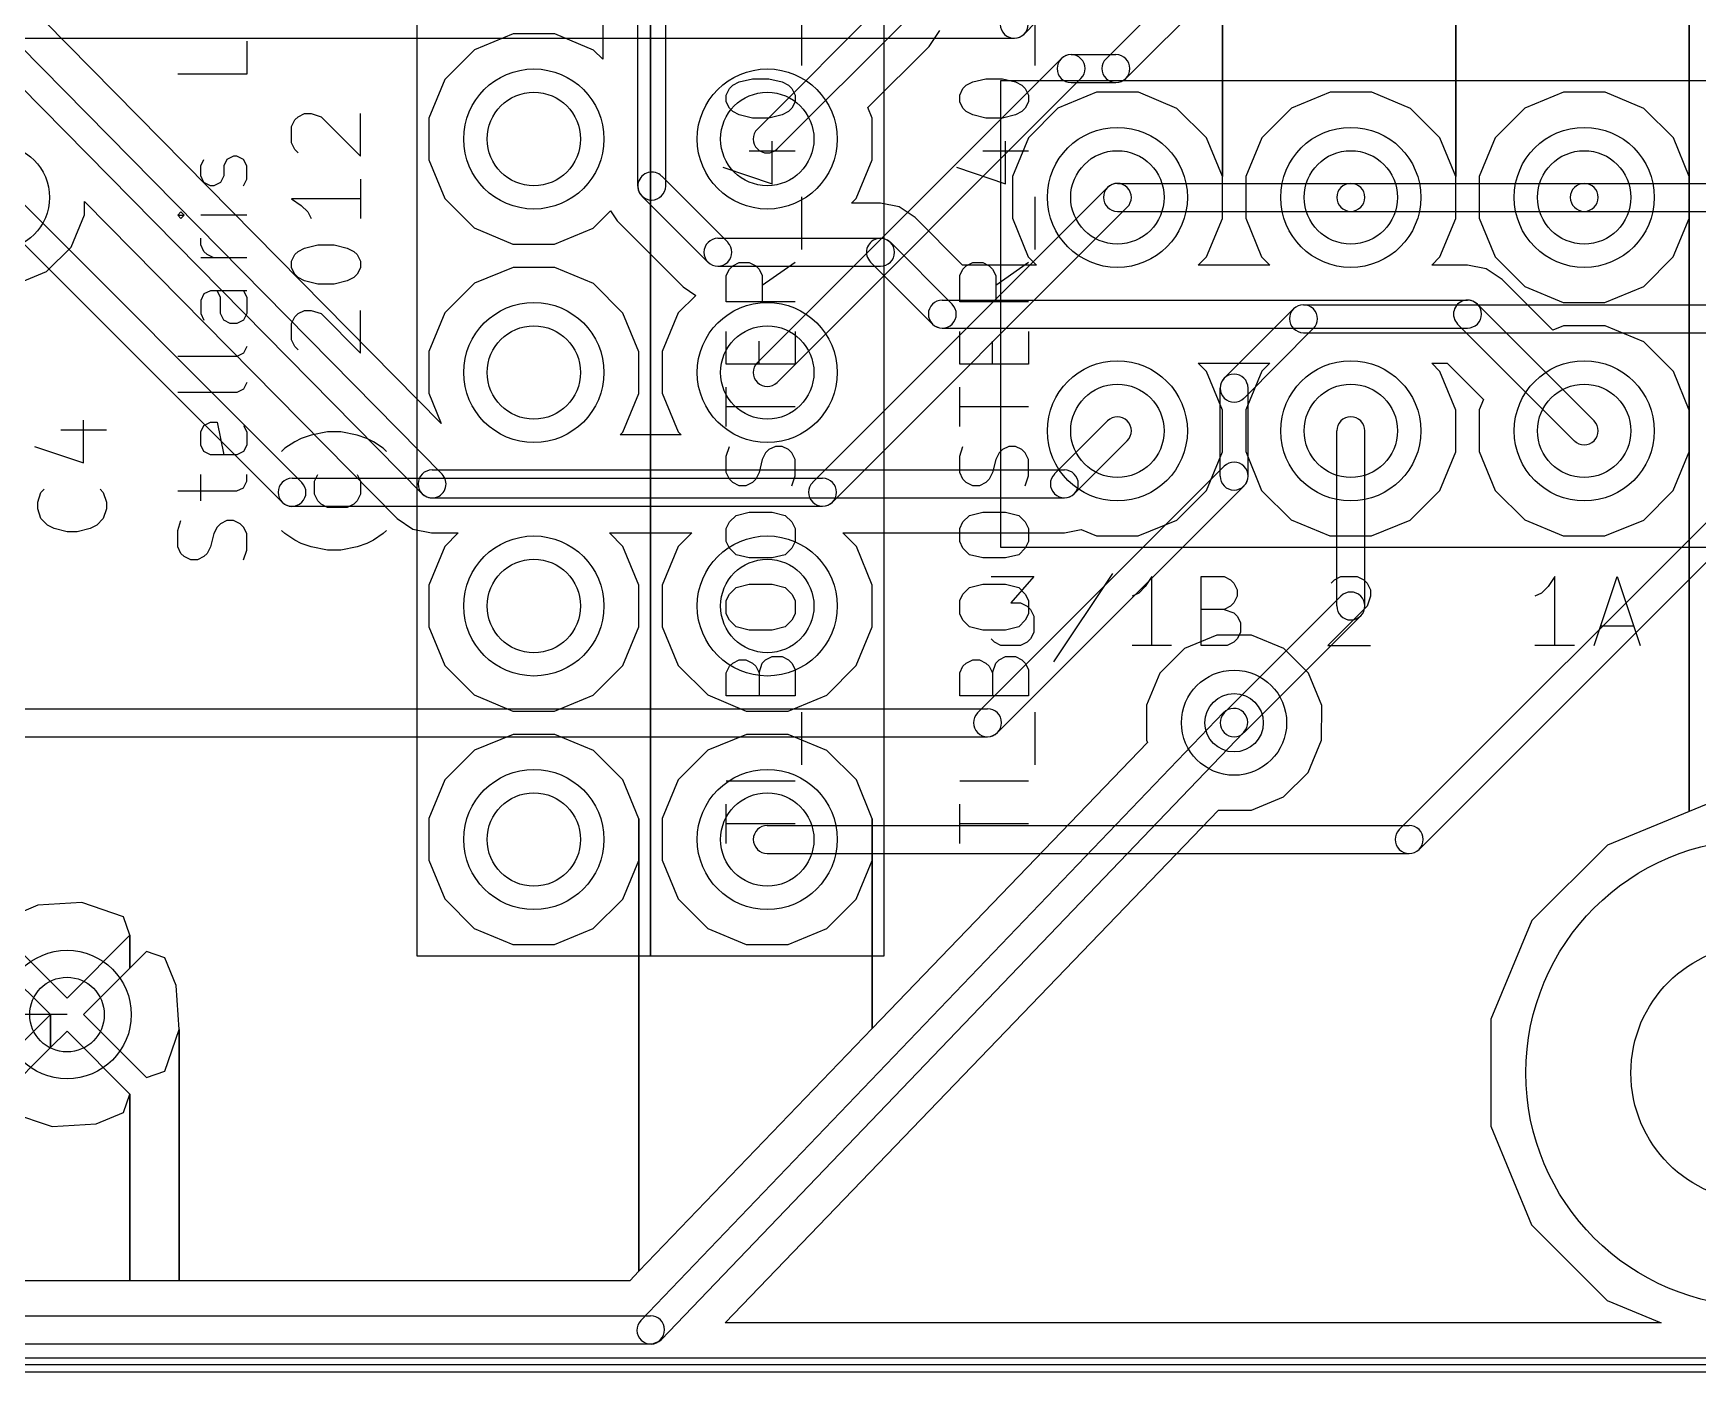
# Model space of a CAD drawing. Extents: x 10 to 410, y -287 to -10.
# Drawn here: x 223.15 to 241.26, y -150.57 to -136.01 of the extents above; entities that cross this region are included whole.
import ezdxf

# ---------------------------------------------------------------- set-up
doc = ezdxf.new("R2010")
doc.units = 0
doc.header["$MEASUREMENT"] = 0
doc.layers.add('Black', color=250, linetype='CONTINUOUS')
doc.layers.add('White', color=7, linetype='CONTINUOUS')

msp = doc.modelspace()

# ---------------------------------------------------------------- linework, layer by layer
at = {"layer": 'BLACK'}
for p, q in [((227.33, -146.05), (227.33, -120.65)), ((229.87, -120.65), (229.87, -146.05)), ((229.87, -146.05), (229.87, -120.65)), ((232.41, -120.65), (232.41, -146.05)), ((229.731, -137.672), (229.731, -124.07)), ((230.035, -137.672), (230.035, -124.07)), ((227.601, -140.805), (216.073, -129.115)), ((227.384, -141.019), (215.856, -129.329)), ((236.093, -137.569), (236.093, -131.854)), ((236.093, -131.854), (236.093, -137.569)), ((236.093, -137.569), (236.093, -131.854)), ((236.093, -131.854), (236.093, -137.569)), ((238.633, -137.569), (238.633, -131.854)), ((238.633, -131.854), (238.633, -137.569)), ((238.633, -137.569), (238.633, -131.854)), ((238.633, -131.854), (238.633, -137.569)), ((241.173, -137.569), (241.173, -131.854)), ((241.173, -131.854), (241.173, -137.569)), ((241.173, -137.569), (241.173, -131.854)), ((241.173, -131.854), (241.173, -137.569)), ((227.593, -140.256), (222.834, -135.43)), ((227.593, -140.256), (222.834, -135.43)), ((229.35, -135.487), (229.35, -136.293)), ((229.35, -135.487), (229.35, -136.293)), ((232.416, -135.668), (231.032, -137.052)), ((231.515, -136.361), (231.515, -135.789)), ((234.055, -136.361), (234.055, -135.789)), ((228.374, -136.017), (227.953, -136.19)), ((228.374, -136.017), (227.953, -136.19)), ((228.828, -136.017), (228.374, -136.017)), ((228.828, -136.017), (228.374, -136.017)), ((229.248, -136.192), (228.828, -136.017)), ((229.248, -136.192), (228.828, -136.017)), ((232.632, -135.884), (231.248, -137.268)), ((232.901, -136.153), (233.017, -135.98)), ((232.901, -136.153), (233.017, -135.98)), ((225.475, -136.096), (225.475, -136.453)), ((227.953, -136.19), (227.632, -136.512)), ((227.953, -136.19), (227.632, -136.512)), ((229.35, -136.293), (229.248, -136.192)), ((229.35, -136.293), (229.248, -136.192)), ((232.236, -136.819), (232.901, -136.153)), ((232.236, -136.819), (232.901, -136.153)), ((225.475, -136.453), (224.725, -136.453)), ((227.632, -136.512), (227.457, -136.932)), ((227.632, -136.512), (227.457, -136.932)), ((230.765, -136.575), (230.836, -136.539)), ((230.836, -136.539), (230.979, -136.504)), ((230.979, -136.504), (231.158, -136.504)), ((231.158, -136.504), (231.301, -136.539)), ((231.301, -136.539), (231.372, -136.575)), ((233.305, -136.575), (233.376, -136.539)), ((233.376, -136.539), (233.519, -136.504)), ((233.519, -136.504), (233.698, -136.504)), ((233.68, -141.605), (233.68, -136.525)), ((233.68, -136.525), (243.84, -136.525)), ((233.698, -136.504), (233.841, -136.539)), ((233.841, -136.539), (233.912, -136.575)), ((230.694, -136.682), (230.729, -136.611)), ((230.694, -136.754), (230.694, -136.682)), ((230.729, -136.611), (230.765, -136.575)), ((231.372, -136.575), (231.408, -136.611)), ((231.408, -136.611), (231.444, -136.682)), ((231.444, -136.682), (231.444, -136.754)), ((233.234, -136.682), (233.269, -136.611)), ((233.234, -136.754), (233.234, -136.682)), ((233.269, -136.611), (233.305, -136.575)), ((233.912, -136.575), (233.948, -136.611)), ((233.948, -136.611), (233.984, -136.682)), ((233.984, -136.682), (233.984, -136.754)), ((234.724, -136.652), (234.303, -136.825)), ((234.724, -136.652), (234.303, -136.825)), ((235.178, -136.652), (234.724, -136.652)), ((235.178, -136.652), (234.724, -136.652)), ((235.598, -136.827), (235.178, -136.652)), ((235.598, -136.827), (235.178, -136.652)), ((237.264, -136.652), (236.843, -136.825)), ((237.264, -136.652), (236.843, -136.825)), ((237.718, -136.652), (237.264, -136.652)), ((237.718, -136.652), (237.264, -136.652)), ((238.138, -136.827), (237.718, -136.652)), ((238.138, -136.827), (237.718, -136.652)), ((239.804, -136.652), (239.383, -136.825)), ((239.804, -136.652), (239.383, -136.825)), ((240.258, -136.652), (239.804, -136.652)), ((240.258, -136.652), (239.804, -136.652)), ((240.678, -136.827), (240.258, -136.652)), ((240.678, -136.827), (240.258, -136.652)), ((225.998, -136.953), (226.034, -136.917)), ((226.034, -136.917), (226.105, -136.882)), ((226.105, -136.882), (226.176, -136.882)), ((226.176, -136.882), (226.284, -136.917)), ((226.284, -136.917), (226.712, -137.346)), ((226.712, -137.346), (226.712, -136.882)), ((230.729, -136.825), (230.694, -136.754)), ((230.765, -136.861), (230.729, -136.825)), ((230.836, -136.896), (230.765, -136.861)), ((230.979, -136.932), (230.836, -136.896)), ((231.301, -136.896), (231.158, -136.932)), ((231.372, -136.861), (231.301, -136.896)), ((231.408, -136.825), (231.372, -136.861)), ((231.444, -136.754), (231.408, -136.825)), ((232.283, -136.934), (232.236, -136.819)), ((232.283, -136.934), (232.236, -136.819)), ((233.269, -136.825), (233.234, -136.754)), ((233.305, -136.861), (233.269, -136.825)), ((233.376, -136.896), (233.305, -136.861)), ((233.519, -136.932), (233.376, -136.896)), ((233.841, -136.896), (233.698, -136.932)), ((233.912, -136.861), (233.841, -136.896)), ((233.948, -136.825), (233.912, -136.861)), ((233.984, -136.754), (233.948, -136.825)), ((234.303, -136.825), (233.982, -137.147)), ((234.303, -136.825), (233.982, -137.147)), ((235.92, -137.148), (235.598, -136.827)), ((235.92, -137.148), (235.598, -136.827)), ((236.843, -136.825), (236.522, -137.147)), ((236.843, -136.825), (236.522, -137.147)), ((238.46, -137.148), (238.138, -136.827)), ((238.46, -137.148), (238.138, -136.827)), ((239.383, -136.825), (239.062, -137.147)), ((239.383, -136.825), (239.062, -137.147)), ((241, -137.148), (240.678, -136.827)), ((241, -137.148), (240.678, -136.827)), ((225.962, -137.025), (225.998, -136.953)), ((225.962, -137.203), (225.962, -137.025)), ((227.457, -136.932), (227.457, -137.386)), ((227.457, -136.932), (227.457, -137.386)), ((231.158, -136.932), (230.979, -136.932)), ((232.283, -137.388), (232.283, -136.934)), ((232.283, -137.388), (232.283, -136.934)), ((233.698, -136.932), (233.519, -136.932)), ((225.998, -137.275), (225.962, -137.203)), ((226.034, -137.31), (225.998, -137.275)), ((231.194, -137.646), (231.194, -137.182)), ((233.734, -137.646), (233.734, -137.182)), ((233.982, -137.147), (233.807, -137.567)), ((233.982, -137.147), (233.807, -137.567)), ((236.093, -137.569), (235.92, -137.148)), ((236.093, -137.569), (235.92, -137.148)), ((236.522, -137.147), (236.347, -137.567)), ((236.522, -137.147), (236.347, -137.567)), ((238.633, -137.569), (238.46, -137.148)), ((238.633, -137.569), (238.46, -137.148)), ((239.062, -137.147), (238.887, -137.567)), ((239.062, -137.147), (238.887, -137.567)), ((241.173, -137.569), (241, -137.148)), ((241.173, -137.569), (241, -137.148)), ((224.975, -137.453), (225.01, -137.382)), ((224.975, -137.56), (224.975, -137.453)), ((225.26, -137.382), (225.225, -137.453)), ((225.225, -137.453), (225.225, -137.56)), ((225.332, -137.346), (225.26, -137.382)), ((225.367, -137.346), (225.332, -137.346)), ((225.439, -137.382), (225.367, -137.346)), ((225.475, -137.453), (225.439, -137.382)), ((225.475, -137.596), (225.475, -137.453)), ((227.457, -137.386), (227.63, -137.807)), ((227.457, -137.386), (227.63, -137.807)), ((230.658, -137.468), (231.194, -137.646)), ((230.944, -137.289), (231.444, -137.289)), ((232.108, -137.808), (232.283, -137.388)), ((232.108, -137.808), (232.283, -137.388)), ((233.198, -137.468), (233.734, -137.646)), ((233.484, -137.289), (233.984, -137.289)), ((225.01, -137.632), (224.975, -137.56)), ((225.082, -137.668), (225.01, -137.632)), ((225.189, -137.632), (225.117, -137.668)), ((225.225, -137.56), (225.189, -137.632)), ((225.439, -137.668), (225.475, -137.596)), ((226.712, -137.596), (226.712, -138.025)), ((230.711, -138.284), (229.991, -137.564)), ((233.807, -137.567), (233.807, -138.021)), ((233.807, -137.567), (233.807, -138.021)), ((236.093, -138.023), (236.093, -137.569)), ((236.093, -138.023), (236.093, -137.569)), ((236.347, -137.567), (236.347, -138.021)), ((236.347, -137.567), (236.347, -138.021)), ((238.633, -138.023), (238.633, -137.569)), ((238.633, -138.023), (238.633, -137.569)), ((238.887, -137.567), (238.887, -138.021)), ((238.887, -137.567), (238.887, -138.021)), ((241.173, -140.109), (241.173, -137.569)), ((241.173, -138.023), (241.173, -137.569)), ((241.173, -137.569), (241.173, -140.109)), ((241.173, -140.109), (241.173, -137.569)), ((241.173, -138.023), (241.173, -137.569)), ((241.173, -137.569), (241.173, -140.109)), ((225.117, -137.668), (225.082, -137.668)), ((226.712, -137.81), (225.962, -137.81)), ((225.962, -137.81), (226.069, -137.882)), ((227.63, -137.807), (227.952, -138.128)), ((227.63, -137.807), (227.952, -138.128)), ((230.495, -138.5), (229.775, -137.78)), ((231.515, -138.361), (231.515, -137.789)), ((232.058, -137.859), (232.108, -137.808)), ((232.058, -137.859), (232.108, -137.808)), ((234.055, -138.361), (234.055, -137.789)), ((223.565, -138.335), (223.71, -137.985)), ((223.565, -138.335), (223.71, -137.985)), ((223.71, -137.985), (223.71, -137.838)), ((223.71, -137.838), (227.112, -141.288)), ((223.71, -137.985), (223.71, -137.838)), ((223.71, -137.838), (227.112, -141.288)), ((224.76, -137.953), (224.725, -137.989)), ((224.725, -137.989), (224.76, -138.025)), ((224.725, -137.989), (224.796, -137.989)), ((224.796, -137.989), (224.76, -137.953)), ((224.76, -138.025), (224.796, -137.989)), ((225.475, -137.989), (224.975, -137.989)), ((226.069, -137.882), (226.141, -137.953)), ((226.141, -137.953), (226.176, -138.025)), ((229.247, -138.13), (229.434, -137.942)), ((229.247, -138.13), (229.434, -137.942)), ((229.434, -137.942), (229.506, -138.049)), ((229.434, -137.942), (229.506, -138.049)), ((232.372, -137.859), (232.058, -137.859)), ((232.372, -137.859), (232.058, -137.859)), ((232.576, -137.899), (232.372, -137.859)), ((232.576, -137.899), (232.372, -137.859)), ((232.749, -138.015), (232.576, -137.899)), ((232.749, -138.015), (232.576, -137.899)), ((227.952, -138.128), (228.372, -138.303)), ((227.952, -138.128), (228.372, -138.303)), ((228.826, -138.303), (229.247, -138.13)), ((228.826, -138.303), (229.247, -138.13)), ((229.506, -138.049), (230.226, -138.769)), ((229.506, -138.049), (230.226, -138.769)), ((233.266, -138.532), (232.749, -138.015)), ((233.266, -138.532), (232.749, -138.015)), ((233.807, -138.021), (233.98, -138.442)), ((233.807, -138.021), (233.98, -138.442)), ((235.918, -138.443), (236.093, -138.023)), ((235.918, -138.443), (236.093, -138.023)), ((236.347, -138.021), (236.52, -138.442)), ((236.347, -138.021), (236.52, -138.442)), ((238.458, -138.443), (238.633, -138.023)), ((238.458, -138.443), (238.633, -138.023)), ((238.887, -138.021), (239.06, -138.442)), ((238.887, -138.021), (239.06, -138.442)), ((240.998, -138.443), (241.173, -138.023)), ((240.998, -138.443), (241.173, -138.023)), ((223.297, -138.603), (223.565, -138.335)), ((223.297, -138.603), (223.565, -138.335)), ((224.975, -138.31), (224.975, -138.239)), ((225.01, -138.382), (224.975, -138.31)), ((226.034, -138.382), (226.105, -138.346)), ((226.105, -138.346), (226.248, -138.31)), ((226.248, -138.31), (226.426, -138.31)), ((226.426, -138.31), (226.569, -138.346)), ((226.569, -138.346), (226.641, -138.382)), ((228.372, -138.303), (228.826, -138.303)), ((228.372, -138.303), (228.826, -138.303)), ((230.603, -138.24), (232.372, -138.24)), ((233.153, -138.957), (232.48, -138.284)), ((225.475, -138.453), (224.975, -138.453)), ((225.046, -138.418), (225.01, -138.382)), ((225.117, -138.453), (225.046, -138.418)), ((225.962, -138.489), (225.998, -138.417)), ((225.962, -138.56), (225.962, -138.489)), ((225.998, -138.417), (226.034, -138.382)), ((226.641, -138.382), (226.676, -138.417)), ((226.676, -138.417), (226.712, -138.489)), ((226.712, -138.489), (226.712, -138.56)), ((230.603, -138.544), (232.372, -138.544)), ((230.729, -138.575), (230.765, -138.539)), ((230.765, -138.539), (230.836, -138.504)), ((230.836, -138.504), (230.944, -138.504)), ((230.944, -138.504), (231.015, -138.539)), ((231.015, -138.539), (231.051, -138.575)), ((231.444, -138.504), (231.086, -138.754)), ((232.937, -139.173), (232.264, -138.5)), ((234.07, -138.532), (233.266, -138.532)), ((234.07, -138.532), (233.266, -138.532)), ((233.269, -138.575), (233.305, -138.539)), ((233.305, -138.539), (233.376, -138.504)), ((233.376, -138.504), (233.484, -138.504)), ((233.484, -138.504), (233.555, -138.539)), ((233.555, -138.539), (233.591, -138.575)), ((233.984, -138.504), (233.626, -138.754)), ((233.98, -138.442), (234.07, -138.532)), ((233.98, -138.442), (234.07, -138.532)), ((235.83, -138.532), (235.918, -138.443)), ((235.83, -138.532), (235.918, -138.443)), ((236.61, -138.532), (235.83, -138.532)), ((236.61, -138.532), (235.83, -138.532)), ((236.52, -138.442), (236.61, -138.532)), ((236.52, -138.442), (236.61, -138.532)), ((238.37, -138.532), (238.458, -138.443)), ((238.37, -138.532), (238.458, -138.443)), ((238.76, -138.532), (238.37, -138.532)), ((238.76, -138.532), (238.37, -138.532)), ((238.964, -138.572), (238.76, -138.532)), ((238.964, -138.572), (238.76, -138.532)), ((239.06, -138.442), (239.382, -138.763)), ((239.06, -138.442), (239.382, -138.763)), ((240.677, -138.765), (240.998, -138.443)), ((240.677, -138.765), (240.998, -138.443)), ((222.947, -138.748), (223.297, -138.603)), ((222.947, -138.748), (223.297, -138.603)), ((225.998, -138.632), (225.962, -138.56)), ((226.034, -138.667), (225.998, -138.632)), ((226.105, -138.703), (226.034, -138.667)), ((226.248, -138.739), (226.105, -138.703)), ((226.569, -138.703), (226.426, -138.739)), ((226.641, -138.667), (226.569, -138.703)), ((226.676, -138.632), (226.641, -138.667)), ((226.712, -138.56), (226.676, -138.632)), ((227.953, -138.73), (227.632, -139.052)), ((227.953, -138.73), (227.632, -139.052)), ((228.374, -138.557), (227.953, -138.73)), ((228.374, -138.557), (227.953, -138.73)), ((228.828, -138.557), (228.374, -138.557)), ((228.828, -138.557), (228.374, -138.557)), ((229.248, -138.732), (228.828, -138.557)), ((229.248, -138.732), (228.828, -138.557)), ((229.57, -139.053), (229.248, -138.732)), ((229.57, -139.053), (229.248, -138.732)), ((230.694, -138.646), (230.729, -138.575)), ((230.694, -138.932), (230.694, -138.646)), ((231.051, -138.575), (231.086, -138.646)), ((231.086, -138.646), (231.086, -138.932)), ((233.234, -138.646), (233.269, -138.575)), ((233.234, -138.932), (233.234, -138.646)), ((233.591, -138.575), (233.626, -138.646)), ((233.626, -138.646), (233.626, -138.932)), ((239.137, -138.688), (238.964, -138.572)), ((239.137, -138.688), (238.964, -138.572)), ((239.689, -139.239), (239.137, -138.688)), ((239.689, -139.239), (239.137, -138.688)), ((225.01, -138.846), (224.975, -138.918)), ((224.975, -138.918), (224.975, -139.06)), ((225.082, -138.81), (225.01, -138.846)), ((225.475, -138.81), (225.082, -138.81)), ((225.189, -138.882), (225.153, -138.81)), ((225.189, -139.06), (225.189, -138.882)), ((225.439, -138.81), (225.475, -138.882)), ((225.475, -138.882), (225.475, -139.06)), ((226.426, -138.739), (226.248, -138.739)), ((230.363, -138.861), (230.172, -139.052)), ((230.363, -138.861), (230.172, -139.052)), ((230.226, -138.769), (230.363, -138.861)), ((230.226, -138.769), (230.363, -138.861)), ((233.045, -138.913), (238.76, -138.913)), ((239.382, -138.763), (239.802, -138.938)), ((239.382, -138.763), (239.802, -138.938)), ((240.256, -138.938), (240.677, -138.765)), ((240.256, -138.938), (240.677, -138.765)), ((224.975, -139.06), (225.01, -139.132)), ((225.225, -139.132), (225.189, -139.06)), ((225.475, -139.06), (225.439, -139.132)), ((225.962, -139.168), (225.998, -139.096)), ((225.998, -139.096), (226.034, -139.06)), ((226.034, -139.06), (226.105, -139.025)), ((226.105, -139.025), (226.176, -139.025)), ((226.176, -139.025), (226.284, -139.06)), ((226.284, -139.06), (226.712, -139.489)), ((226.712, -139.489), (226.712, -139.025)), ((227.632, -139.052), (227.457, -139.472)), ((227.632, -139.052), (227.457, -139.472)), ((229.743, -139.474), (229.57, -139.053)), ((229.743, -139.474), (229.57, -139.053)), ((230.172, -139.052), (229.997, -139.472)), ((230.172, -139.052), (229.997, -139.472)), ((231.444, -138.932), (230.694, -138.932)), ((233.984, -138.932), (233.234, -138.932)), ((240.138, -140.227), (238.868, -138.957)), ((239.802, -138.938), (240.256, -138.938)), ((239.802, -138.938), (240.256, -138.938)), ((225.296, -139.168), (225.225, -139.132)), ((225.367, -139.168), (225.296, -139.168)), ((225.439, -139.132), (225.367, -139.168)), ((225.962, -139.346), (225.962, -139.168)), ((230.694, -139.611), (230.694, -139.254)), ((231.444, -139.254), (231.444, -139.611)), ((233.045, -139.217), (238.76, -139.217)), ((233.234, -139.611), (233.234, -139.254)), ((233.984, -139.254), (233.984, -139.611)), ((239.922, -140.443), (238.652, -139.173)), ((239.804, -139.192), (239.689, -139.239)), ((239.804, -139.192), (239.689, -139.239)), ((240.258, -139.192), (239.804, -139.192)), ((240.258, -139.192), (239.804, -139.192)), ((240.678, -139.367), (240.258, -139.192)), ((240.678, -139.367), (240.258, -139.192)), ((225.475, -139.418), (225.439, -139.489)), ((225.998, -139.418), (225.962, -139.346)), ((226.034, -139.453), (225.998, -139.418)), ((231.051, -139.611), (231.051, -139.361)), ((233.591, -139.611), (233.591, -139.361)), ((241, -139.688), (240.678, -139.367)), ((241, -139.688), (240.678, -139.367)), ((225.367, -139.525), (224.725, -139.525)), ((225.439, -139.489), (225.367, -139.525)), ((227.457, -139.472), (227.457, -139.926)), ((227.457, -139.472), (227.457, -139.926)), ((229.743, -139.928), (229.743, -139.474)), ((229.743, -139.928), (229.743, -139.474)), ((229.997, -139.472), (229.997, -139.926)), ((229.997, -139.472), (229.997, -139.926)), ((231.444, -139.611), (230.694, -139.611)), ((233.984, -139.611), (233.234, -139.611)), ((235.92, -139.688), (235.83, -139.598)), ((235.83, -139.598), (236.61, -139.598)), ((235.92, -139.688), (235.83, -139.598)), ((235.83, -139.598), (236.61, -139.598)), ((236.61, -139.598), (236.522, -139.687)), ((236.61, -139.598), (236.522, -139.687)), ((238.46, -139.688), (238.37, -139.598)), ((238.37, -139.598), (238.539, -139.598)), ((238.46, -139.688), (238.37, -139.598)), ((238.37, -139.598), (238.539, -139.598)), ((238.539, -139.598), (238.934, -139.994)), ((238.539, -139.598), (238.934, -139.994)), ((225.475, -139.81), (225.439, -139.882)), ((236.093, -140.109), (235.92, -139.688)), ((236.093, -140.109), (235.92, -139.688)), ((236.522, -139.687), (236.347, -140.107)), ((236.522, -139.687), (236.347, -140.107)), ((238.633, -140.109), (238.46, -139.688)), ((238.633, -140.109), (238.46, -139.688)), ((241.173, -140.109), (241, -139.688)), ((241.173, -140.109), (241, -139.688)), ((225.367, -139.918), (224.725, -139.918)), ((225.439, -139.882), (225.367, -139.918)), ((227.457, -139.926), (227.593, -140.256)), ((227.457, -139.926), (227.593, -140.256)), ((229.568, -140.348), (229.743, -139.928)), ((229.568, -140.348), (229.743, -139.928)), ((229.997, -139.926), (230.17, -140.347)), ((229.997, -139.926), (230.17, -140.347)), ((230.694, -140.289), (230.694, -139.861)), ((233.234, -140.289), (233.234, -139.861)), ((238.934, -139.994), (238.887, -140.107)), ((238.934, -139.994), (238.887, -140.107)), ((231.444, -140.075), (230.694, -140.075)), ((233.984, -140.075), (233.234, -140.075)), ((236.093, -140.563), (236.093, -140.109)), ((236.093, -140.563), (236.093, -140.109)), ((236.347, -140.107), (236.347, -140.561)), ((236.347, -140.107), (236.347, -140.561)), ((238.633, -140.563), (238.633, -140.109)), ((238.633, -140.563), (238.633, -140.109)), ((238.887, -140.107), (238.887, -140.561)), ((238.887, -140.107), (238.887, -140.561)), ((241.173, -144.474), (241.173, -140.109)), ((241.173, -140.563), (241.173, -140.109)), ((241.173, -140.109), (241.173, -144.474)), ((241.173, -144.474), (241.173, -140.109)), ((241.173, -140.563), (241.173, -140.109)), ((241.173, -140.109), (241.173, -144.474)), ((223.451, -140.325), (223.951, -140.325)), ((223.701, -140.682), (223.701, -140.218)), ((224.975, -140.346), (225.01, -140.275)), ((224.975, -140.489), (224.975, -140.346)), ((225.01, -140.275), (225.082, -140.239)), ((225.082, -140.239), (225.153, -140.239)), ((225.153, -140.239), (225.225, -140.596)), ((225.439, -140.275), (225.475, -140.346)), ((225.475, -140.346), (225.475, -140.489)), ((226.355, -140.346), (226.176, -140.382)), ((226.498, -140.346), (226.355, -140.346)), ((226.676, -140.382), (226.498, -140.346)), ((229.538, -140.378), (229.568, -140.348)), ((229.538, -140.378), (229.568, -140.348)), ((230.17, -140.347), (230.202, -140.378)), ((230.17, -140.347), (230.202, -140.378)), ((234.842, -140.227), (234.265, -140.804)), ((223.165, -140.504), (223.701, -140.682)), ((225.01, -140.56), (224.975, -140.489)), ((225.475, -140.489), (225.439, -140.56)), ((225.891, -140.525), (225.855, -140.56)), ((225.998, -140.453), (225.891, -140.525)), ((226.069, -140.418), (225.998, -140.453)), ((226.176, -140.382), (226.069, -140.418)), ((226.784, -140.418), (226.676, -140.382)), ((226.855, -140.453), (226.784, -140.418)), ((226.962, -140.525), (226.855, -140.453)), ((226.998, -140.56), (226.962, -140.525)), ((230.202, -140.378), (229.538, -140.378)), ((230.202, -140.378), (229.538, -140.378)), ((230.694, -140.611), (230.729, -140.504)), ((231.158, -140.539), (231.122, -140.575)), ((231.229, -140.504), (231.158, -140.539)), ((231.301, -140.504), (231.229, -140.504)), ((231.372, -140.539), (231.301, -140.504)), ((231.408, -140.575), (231.372, -140.539)), ((233.234, -140.611), (233.269, -140.504)), ((233.698, -140.539), (233.662, -140.575)), ((233.769, -140.504), (233.698, -140.539)), ((233.841, -140.504), (233.769, -140.504)), ((233.912, -140.539), (233.841, -140.504)), ((233.948, -140.575), (233.912, -140.539)), ((235.058, -140.443), (234.481, -141.02)), ((225.082, -140.596), (225.01, -140.56)), ((225.367, -140.596), (225.082, -140.596)), ((225.439, -140.56), (225.367, -140.596)), ((230.694, -140.789), (230.694, -140.611)), ((231.086, -140.646), (231.051, -140.789)), ((231.122, -140.575), (231.086, -140.646)), ((231.444, -140.646), (231.408, -140.575)), ((231.444, -140.825), (231.444, -140.646)), ((233.234, -140.789), (233.234, -140.611)), ((233.626, -140.646), (233.591, -140.789)), ((233.662, -140.575), (233.626, -140.646)), ((233.984, -140.646), (233.948, -140.575)), ((233.984, -140.825), (233.984, -140.646)), ((235.918, -140.983), (236.093, -140.563)), ((235.918, -140.983), (236.093, -140.563)), ((236.347, -140.561), (236.52, -140.982)), ((236.347, -140.561), (236.52, -140.982)), ((238.458, -140.983), (238.633, -140.563)), ((238.458, -140.983), (238.633, -140.563)), ((238.887, -140.561), (239.06, -140.982)), ((238.887, -140.561), (239.06, -140.982)), ((240.998, -140.983), (241.173, -140.563)), ((240.998, -140.983), (241.173, -140.563)), ((224.975, -141.096), (224.975, -140.81)), ((225.439, -140.953), (225.475, -140.882)), ((225.475, -140.882), (225.475, -140.81)), ((226.212, -140.882), (226.248, -140.81)), ((226.212, -141.025), (226.212, -140.882)), ((226.676, -140.81), (226.712, -140.882)), ((226.712, -140.882), (226.712, -141.025)), ((227.493, -140.759), (234.373, -140.759)), ((230.729, -140.861), (230.694, -140.789)), ((230.765, -140.896), (230.729, -140.861)), ((230.836, -140.932), (230.765, -140.896)), ((230.979, -140.896), (230.908, -140.932)), ((231.015, -140.861), (230.979, -140.896)), ((231.051, -140.789), (231.015, -140.861)), ((231.408, -140.932), (231.444, -140.825)), ((233.269, -140.861), (233.234, -140.789)), ((233.305, -140.896), (233.269, -140.861)), ((233.376, -140.932), (233.305, -140.896)), ((233.519, -140.896), (233.448, -140.932)), ((233.555, -140.861), (233.519, -140.896)), ((233.591, -140.789), (233.555, -140.861)), ((233.948, -140.932), (233.984, -140.825)), ((223.201, -141.111), (223.236, -141.004)), ((223.236, -141.004), (223.272, -140.968)), ((223.879, -140.968), (223.915, -141.004)), ((223.915, -141.004), (223.951, -141.111)), ((224.725, -140.989), (225.367, -140.989)), ((225.367, -140.989), (225.439, -140.953)), ((226.248, -141.096), (226.212, -141.025)), ((226.712, -141.025), (226.676, -141.096)), ((227.493, -141.064), (234.373, -141.064)), ((230.908, -140.932), (230.836, -140.932)), ((233.448, -140.932), (233.376, -140.932)), ((235.597, -141.305), (235.918, -140.983)), ((235.597, -141.305), (235.918, -140.983)), ((236.52, -140.982), (236.842, -141.303)), ((236.52, -140.982), (236.842, -141.303)), ((238.137, -141.305), (238.458, -140.983)), ((238.137, -141.305), (238.458, -140.983)), ((239.06, -140.982), (239.382, -141.303)), ((239.06, -140.982), (239.382, -141.303)), ((240.677, -141.305), (240.998, -140.983)), ((240.677, -141.305), (240.998, -140.983)), ((223.201, -141.182), (223.201, -141.111)), ((223.236, -141.289), (223.201, -141.182)), ((223.951, -141.182), (223.915, -141.289)), ((223.951, -141.111), (223.951, -141.182)), ((226.284, -141.132), (226.248, -141.096)), ((226.355, -141.168), (226.284, -141.132)), ((226.569, -141.168), (226.355, -141.168)), ((226.641, -141.132), (226.569, -141.168)), ((226.676, -141.096), (226.641, -141.132)), ((230.729, -141.325), (230.801, -141.254)), ((230.801, -141.254), (230.944, -141.218)), ((230.944, -141.218), (231.194, -141.218)), ((231.194, -141.218), (231.336, -141.254)), ((231.336, -141.254), (231.408, -141.325)), ((233.269, -141.325), (233.341, -141.254)), ((233.341, -141.254), (233.484, -141.218)), ((233.484, -141.218), (233.734, -141.218)), ((233.734, -141.218), (233.876, -141.254)), ((233.876, -141.254), (233.948, -141.325)), ((223.308, -141.361), (223.236, -141.289)), ((223.379, -141.397), (223.308, -141.361)), ((223.522, -141.432), (223.379, -141.397)), ((223.629, -141.432), (223.522, -141.432)), ((223.772, -141.397), (223.629, -141.432)), ((223.843, -141.361), (223.772, -141.397)), ((223.915, -141.289), (223.843, -141.361)), ((224.725, -141.418), (224.76, -141.31)), ((224.725, -141.596), (224.725, -141.418)), ((225.117, -141.453), (225.082, -141.596)), ((225.153, -141.382), (225.117, -141.453)), ((225.189, -141.346), (225.153, -141.382)), ((225.26, -141.31), (225.189, -141.346)), ((225.332, -141.31), (225.26, -141.31)), ((225.403, -141.346), (225.332, -141.31)), ((225.439, -141.382), (225.403, -141.346)), ((225.475, -141.453), (225.439, -141.382)), ((225.475, -141.632), (225.475, -141.453)), ((225.891, -141.453), (225.855, -141.418)), ((225.998, -141.525), (225.891, -141.453)), ((226.962, -141.453), (226.855, -141.525)), ((226.998, -141.418), (226.962, -141.453)), ((227.112, -141.288), (227.284, -141.404)), ((227.112, -141.288), (227.284, -141.404)), ((227.284, -141.404), (227.488, -141.446)), ((227.284, -141.404), (227.488, -141.446)), ((227.488, -141.446), (227.495, -141.445)), ((227.488, -141.446), (227.495, -141.445)), ((227.495, -141.445), (227.778, -141.445)), ((227.495, -141.445), (227.778, -141.445)), ((227.778, -141.445), (227.632, -141.592)), ((227.778, -141.445), (227.632, -141.592)), ((229.57, -141.593), (229.422, -141.445)), ((229.422, -141.445), (230.318, -141.445)), ((229.57, -141.593), (229.422, -141.445)), ((229.422, -141.445), (230.318, -141.445)), ((230.318, -141.445), (230.172, -141.592)), ((230.318, -141.445), (230.172, -141.592)), ((230.694, -141.396), (230.729, -141.325)), ((230.694, -141.539), (230.694, -141.396)), ((231.408, -141.325), (231.444, -141.396)), ((231.444, -141.396), (231.444, -141.539)), ((232.11, -141.593), (231.962, -141.445)), ((231.962, -141.445), (234.373, -141.445)), ((232.11, -141.593), (231.962, -141.445)), ((231.962, -141.445), (234.373, -141.445)), ((233.234, -141.396), (233.269, -141.325)), ((233.234, -141.539), (233.234, -141.396)), ((233.948, -141.325), (233.984, -141.396)), ((233.984, -141.396), (233.984, -141.539)), ((234.373, -141.445), (234.556, -141.409)), ((234.373, -141.445), (234.556, -141.409)), ((234.556, -141.409), (234.722, -141.478)), ((234.556, -141.409), (234.722, -141.478)), ((235.176, -141.478), (235.597, -141.305)), ((235.176, -141.478), (235.597, -141.305)), ((236.842, -141.303), (237.262, -141.478)), ((236.842, -141.303), (237.262, -141.478)), ((237.716, -141.478), (238.137, -141.305)), ((237.716, -141.478), (238.137, -141.305)), ((239.382, -141.303), (239.802, -141.478)), ((239.382, -141.303), (239.802, -141.478)), ((240.256, -141.478), (240.677, -141.305)), ((240.256, -141.478), (240.677, -141.305)), ((224.76, -141.668), (224.725, -141.596)), ((225.082, -141.596), (225.046, -141.668)), ((225.439, -141.739), (225.475, -141.632)), ((226.069, -141.56), (225.998, -141.525)), ((226.176, -141.596), (226.069, -141.56)), ((226.355, -141.632), (226.176, -141.596)), ((226.498, -141.632), (226.355, -141.632)), ((226.676, -141.596), (226.498, -141.632)), ((226.784, -141.56), (226.676, -141.596)), ((226.855, -141.525), (226.784, -141.56)), ((227.632, -141.592), (227.457, -142.012)), ((227.632, -141.592), (227.457, -142.012)), ((229.743, -142.014), (229.57, -141.593)), ((229.743, -142.014), (229.57, -141.593)), ((230.172, -141.592), (229.997, -142.012)), ((230.172, -141.592), (229.997, -142.012)), ((230.729, -141.611), (230.694, -141.539)), ((230.801, -141.682), (230.729, -141.611)), ((231.408, -141.611), (231.336, -141.682)), ((231.444, -141.539), (231.408, -141.611)), ((232.283, -142.014), (232.11, -141.593)), ((232.283, -142.014), (232.11, -141.593)), ((233.269, -141.611), (233.234, -141.539)), ((233.341, -141.682), (233.269, -141.611)), ((243.84, -141.605), (233.68, -141.605)), ((233.948, -141.611), (233.876, -141.682)), ((233.984, -141.539), (233.948, -141.611)), ((234.722, -141.478), (235.176, -141.478)), ((234.722, -141.478), (235.176, -141.478)), ((237.262, -141.478), (237.716, -141.478)), ((237.262, -141.478), (237.716, -141.478)), ((239.802, -141.478), (240.256, -141.478)), ((239.802, -141.478), (240.256, -141.478)), ((224.796, -141.703), (224.76, -141.668)), ((224.867, -141.739), (224.796, -141.703)), ((224.939, -141.739), (224.867, -141.739)), ((225.01, -141.703), (224.939, -141.739)), ((225.046, -141.668), (225.01, -141.703)), ((230.944, -141.718), (230.801, -141.682)), ((231.194, -141.718), (230.944, -141.718)), ((231.336, -141.682), (231.194, -141.718)), ((233.484, -141.718), (233.341, -141.682)), ((233.734, -141.718), (233.484, -141.718)), ((233.876, -141.682), (233.734, -141.718)), ((233.575, -141.921), (234.039, -141.921)), ((234.039, -141.921), (233.789, -142.206)), ((234.896, -141.885), (234.254, -142.849)), ((235.325, -141.921), (235.254, -142.028)), ((235.325, -142.671), (235.325, -141.921)), ((235.861, -142.671), (235.861, -141.921)), ((235.861, -141.921), (236.111, -141.921)), ((236.111, -141.921), (236.182, -141.956)), ((236.182, -141.956), (236.218, -141.992)), ((236.218, -141.992), (236.254, -142.063)), ((237.276, -141.992), (237.311, -141.956)), ((237.311, -141.956), (237.383, -141.921)), ((237.383, -141.921), (237.561, -141.921)), ((237.561, -141.921), (237.633, -141.956)), ((237.633, -141.956), (237.669, -141.992)), ((237.669, -141.992), (237.704, -142.063)), ((239.709, -141.921), (239.637, -142.028)), ((239.709, -142.671), (239.709, -141.921)), ((240.137, -142.671), (240.387, -141.921)), ((240.387, -141.921), (240.637, -142.671)), ((227.457, -142.012), (227.457, -142.466)), ((227.457, -142.012), (227.457, -142.466)), ((229.743, -142.468), (229.743, -142.014)), ((229.743, -142.468), (229.743, -142.014)), ((229.997, -142.012), (229.997, -142.466)), ((229.997, -142.012), (229.997, -142.466)), ((230.694, -142.182), (230.729, -142.111)), ((230.729, -142.111), (230.801, -142.039)), ((230.801, -142.039), (230.944, -142.004)), ((230.944, -142.004), (231.194, -142.004)), ((231.194, -142.004), (231.336, -142.039)), ((231.336, -142.039), (231.408, -142.111)), ((231.408, -142.111), (231.444, -142.182)), ((232.283, -142.468), (232.283, -142.014)), ((232.283, -142.468), (232.283, -142.014)), ((233.234, -142.182), (233.269, -142.111)), ((233.269, -142.111), (233.341, -142.039)), ((233.341, -142.039), (233.484, -142.004)), ((233.484, -142.004), (233.734, -142.004)), ((233.734, -142.004), (233.876, -142.039)), ((233.876, -142.039), (233.948, -142.111)), ((233.948, -142.111), (233.984, -142.182)), ((235.182, -142.099), (235.111, -142.135)), ((235.254, -142.028), (235.182, -142.099)), ((236.254, -142.135), (236.218, -142.206)), ((236.254, -142.063), (236.254, -142.135)), ((237.704, -142.135), (237.669, -142.242)), ((237.704, -142.063), (237.704, -142.135)), ((239.566, -142.099), (239.494, -142.135)), ((239.637, -142.028), (239.566, -142.099)), ((230.694, -142.325), (230.694, -142.182)), ((230.729, -142.396), (230.694, -142.325)), ((231.444, -142.325), (231.408, -142.396)), ((231.444, -142.182), (231.444, -142.325)), ((233.234, -142.325), (233.234, -142.182)), ((233.269, -142.396), (233.234, -142.325)), ((233.789, -142.206), (233.896, -142.206)), ((233.896, -142.206), (233.968, -142.242)), ((233.984, -142.325), (233.948, -142.396)), ((233.968, -142.242), (234.004, -142.278)), ((233.984, -142.182), (233.984, -142.325)), ((234.004, -142.278), (234.039, -142.349)), ((234.039, -142.349), (234.039, -142.528)), ((236.111, -142.278), (235.861, -142.278)), ((236.182, -142.242), (236.111, -142.278)), ((236.111, -142.278), (236.218, -142.313)), ((236.218, -142.206), (236.182, -142.242)), ((236.218, -142.313), (236.254, -142.349)), ((236.254, -142.349), (236.289, -142.421)), ((237.669, -142.242), (237.24, -142.671)), ((227.457, -142.466), (227.63, -142.887)), ((227.457, -142.466), (227.63, -142.887)), ((229.568, -142.888), (229.743, -142.468)), ((229.568, -142.888), (229.743, -142.468)), ((229.997, -142.466), (230.17, -142.887)), ((229.997, -142.466), (230.17, -142.887)), ((230.801, -142.468), (230.729, -142.396)), ((230.944, -142.504), (230.801, -142.468)), ((231.194, -142.504), (230.944, -142.504)), ((231.336, -142.468), (231.194, -142.504)), ((231.408, -142.396), (231.336, -142.468)), ((232.108, -142.888), (232.283, -142.468)), ((232.108, -142.888), (232.283, -142.468)), ((233.341, -142.468), (233.269, -142.396)), ((233.484, -142.504), (233.341, -142.468)), ((233.734, -142.504), (233.484, -142.504)), ((233.876, -142.468), (233.734, -142.504)), ((233.948, -142.396), (233.876, -142.468)), ((234.039, -142.528), (234.004, -142.599)), ((236.289, -142.528), (236.254, -142.599)), ((236.289, -142.421), (236.289, -142.528)), ((240.209, -142.456), (240.566, -142.456)), ((233.611, -142.635), (233.575, -142.599)), ((233.682, -142.671), (233.611, -142.635)), ((233.896, -142.671), (233.682, -142.671)), ((233.968, -142.635), (233.896, -142.671)), ((234.004, -142.599), (233.968, -142.635)), ((235.539, -142.671), (235.111, -142.671)), ((235.681, -142.702), (235.413, -142.97)), ((235.681, -142.702), (235.413, -142.97)), ((236.031, -142.557), (235.681, -142.702)), ((236.031, -142.557), (235.681, -142.702)), ((236.146, -142.671), (235.861, -142.671)), ((236.41, -142.558), (236.031, -142.557)), ((236.41, -142.558), (236.031, -142.557)), ((236.218, -142.635), (236.146, -142.671)), ((236.254, -142.599), (236.218, -142.635)), ((236.76, -142.703), (236.41, -142.558)), ((236.76, -142.703), (236.41, -142.558)), ((237.028, -142.971), (236.76, -142.703)), ((237.028, -142.971), (236.76, -142.703)), ((237.24, -142.671), (237.704, -142.671)), ((239.923, -142.671), (239.494, -142.671)), ((227.63, -142.887), (227.952, -143.208)), ((227.63, -142.887), (227.952, -143.208)), ((229.247, -143.21), (229.568, -142.888)), ((229.247, -143.21), (229.568, -142.888)), ((230.17, -142.887), (230.492, -143.208)), ((230.17, -142.887), (230.492, -143.208)), ((230.694, -142.968), (230.729, -142.896)), ((230.729, -142.896), (230.765, -142.861)), ((230.765, -142.861), (230.836, -142.825)), ((230.836, -142.825), (230.908, -142.825)), ((230.908, -142.825), (230.979, -142.861)), ((230.979, -142.861), (231.015, -142.896)), ((231.015, -142.896), (231.051, -142.968)), ((231.051, -142.968), (231.086, -142.861)), ((231.086, -142.861), (231.122, -142.825)), ((231.122, -142.825), (231.194, -142.789)), ((231.194, -142.789), (231.301, -142.789)), ((231.301, -142.789), (231.372, -142.825)), ((231.372, -142.825), (231.408, -142.861)), ((231.408, -142.861), (231.444, -142.932)), ((231.787, -143.21), (232.108, -142.888)), ((231.787, -143.21), (232.108, -142.888)), ((233.234, -142.968), (233.269, -142.896)), ((233.269, -142.896), (233.305, -142.861)), ((233.305, -142.861), (233.376, -142.825)), ((233.376, -142.825), (233.448, -142.825)), ((233.448, -142.825), (233.519, -142.861)), ((233.519, -142.861), (233.555, -142.896)), ((233.555, -142.896), (233.591, -142.968)), ((233.591, -142.968), (233.626, -142.861)), ((233.626, -142.861), (233.662, -142.825)), ((233.662, -142.825), (233.734, -142.789)), ((233.734, -142.789), (233.841, -142.789)), ((233.841, -142.789), (233.912, -142.825)), ((233.912, -142.825), (233.948, -142.861)), ((233.948, -142.861), (233.984, -142.932)), ((230.694, -143.218), (230.694, -142.968)), ((231.051, -142.968), (231.051, -143.218)), ((231.444, -142.932), (231.444, -143.218)), ((233.234, -143.218), (233.234, -142.968)), ((233.591, -142.968), (233.591, -143.218)), ((233.984, -142.932), (233.984, -143.218)), ((235.413, -142.97), (235.268, -143.32)), ((235.413, -142.97), (235.268, -143.32)), ((237.173, -143.321), (237.028, -142.971)), ((237.173, -143.321), (237.028, -142.971)), ((227.952, -143.208), (228.372, -143.383)), ((227.952, -143.208), (228.372, -143.383)), ((228.826, -143.383), (229.247, -143.21)), ((228.826, -143.383), (229.247, -143.21)), ((230.492, -143.208), (230.912, -143.383)), ((230.492, -143.208), (230.912, -143.383)), ((231.444, -143.218), (230.694, -143.218)), ((231.366, -143.383), (231.787, -143.21)), ((231.366, -143.383), (231.787, -143.21)), ((233.984, -143.218), (233.234, -143.218)), ((228.372, -143.383), (228.826, -143.383)), ((228.372, -143.383), (228.826, -143.383)), ((236.106, -143.4), (229.764, -150.013)), ((230.912, -143.383), (231.366, -143.383)), ((230.912, -143.383), (231.366, -143.383)), ((231.515, -143.968), (231.515, -143.396)), ((234.055, -143.968), (234.055, -143.396)), ((235.268, -143.32), (235.267, -143.699)), ((235.268, -143.32), (235.267, -143.699)), ((237.172, -143.7), (237.173, -143.321)), ((237.172, -143.7), (237.173, -143.321)), ((236.326, -143.611), (229.984, -150.224)), ((228.374, -143.637), (227.953, -143.81)), ((228.374, -143.637), (227.953, -143.81)), ((228.828, -143.637), (228.374, -143.637)), ((228.828, -143.637), (228.374, -143.637)), ((229.248, -143.812), (228.828, -143.637)), ((229.248, -143.812), (228.828, -143.637)), ((230.914, -143.637), (230.493, -143.81)), ((230.914, -143.637), (230.493, -143.81)), ((231.368, -143.637), (230.914, -143.637)), ((231.368, -143.637), (230.914, -143.637)), ((231.788, -143.812), (231.368, -143.637)), ((231.788, -143.812), (231.368, -143.637)), ((235.278, -143.725), (232.283, -146.837)), ((235.278, -143.725), (232.283, -146.837)), ((235.267, -143.699), (235.278, -143.725)), ((235.267, -143.699), (235.278, -143.725)), ((237.027, -144.05), (237.172, -143.7)), ((237.027, -144.05), (237.172, -143.7)), ((227.953, -143.81), (227.632, -144.132)), ((227.953, -143.81), (227.632, -144.132)), ((229.57, -144.133), (229.248, -143.812)), ((229.57, -144.133), (229.248, -143.812)), ((230.493, -143.81), (230.172, -144.132)), ((230.493, -143.81), (230.172, -144.132)), ((232.11, -144.133), (231.788, -143.812)), ((232.11, -144.133), (231.788, -143.812)), ((227.632, -144.132), (227.457, -144.552)), ((227.632, -144.132), (227.457, -144.552)), ((229.743, -144.554), (229.57, -144.133)), ((229.743, -144.554), (229.57, -144.133)), ((230.172, -144.132), (229.997, -144.552)), ((230.172, -144.132), (229.997, -144.552)), ((231.444, -144.146), (230.694, -144.146)), ((232.283, -144.554), (232.11, -144.133)), ((232.283, -144.554), (232.11, -144.133)), ((233.984, -144.146), (233.234, -144.146)), ((236.759, -144.318), (237.027, -144.05)), ((236.759, -144.318), (237.027, -144.05)), ((236.409, -144.463), (236.759, -144.318)), ((236.409, -144.463), (236.759, -144.318)), ((230.682, -150.039), (236.049, -144.462)), ((230.682, -150.039), (236.049, -144.462)), ((230.694, -144.825), (230.694, -144.396)), ((233.234, -144.825), (233.234, -144.396)), ((236.049, -144.462), (236.409, -144.463)), ((236.049, -144.462), (236.409, -144.463)), ((241.173, -144.474), (240.283, -144.842)), ((241.173, -144.474), (240.283, -144.842)), ((241.357, -144.398), (241.173, -144.474)), ((241.357, -144.398), (241.173, -144.474)), ((227.457, -144.552), (227.457, -145.006)), ((227.457, -144.552), (227.457, -145.006)), ((229.743, -149.477), (229.743, -144.554)), ((229.743, -145.008), (229.743, -144.554)), ((229.743, -144.554), (229.743, -149.477)), ((229.743, -149.477), (229.743, -144.554)), ((229.743, -145.008), (229.743, -144.554)), ((229.743, -144.554), (229.743, -149.477)), ((229.997, -144.552), (229.997, -145.006)), ((229.997, -144.552), (229.997, -145.006)), ((231.444, -144.611), (230.694, -144.611)), ((232.283, -146.837), (232.283, -144.554)), ((232.283, -145.008), (232.283, -144.554)), ((232.283, -144.554), (232.283, -146.837)), ((232.283, -146.837), (232.283, -144.554)), ((232.283, -145.008), (232.283, -144.554)), ((232.283, -144.554), (232.283, -146.837)), ((233.984, -144.611), (233.234, -144.611)), ((240.283, -144.842), (239.46, -145.663)), ((240.283, -144.842), (239.46, -145.663)), ((227.457, -145.006), (227.63, -145.427)), ((227.457, -145.006), (227.63, -145.427)), ((229.568, -145.428), (229.743, -145.008)), ((229.568, -145.428), (229.743, -145.008)), ((229.997, -145.006), (230.17, -145.427)), ((229.997, -145.006), (230.17, -145.427)), ((232.108, -145.428), (232.283, -145.008)), ((232.108, -145.428), (232.283, -145.008)), ((227.63, -145.427), (227.952, -145.748)), ((227.63, -145.427), (227.952, -145.748)), ((229.247, -145.75), (229.568, -145.428)), ((229.247, -145.75), (229.568, -145.428)), ((230.17, -145.427), (230.492, -145.748)), ((230.17, -145.427), (230.492, -145.748)), ((231.787, -145.75), (232.108, -145.428)), ((231.787, -145.75), (232.108, -145.428)), ((223.203, -145.496), (222.904, -145.62)), ((223.203, -145.496), (222.904, -145.62)), ((223.682, -145.466), (223.203, -145.496)), ((223.682, -145.466), (223.203, -145.496)), ((224.136, -145.62), (223.682, -145.466)), ((224.136, -145.62), (223.682, -145.466)), ((224.205, -145.82), (224.136, -145.62)), ((224.205, -145.82), (224.136, -145.62)), ((227.952, -145.748), (228.372, -145.923)), ((227.952, -145.748), (228.372, -145.923)), ((228.826, -145.923), (229.247, -145.75)), ((228.826, -145.923), (229.247, -145.75)), ((230.492, -145.748), (230.912, -145.923)), ((230.492, -145.748), (230.912, -145.923)), ((231.366, -145.923), (231.787, -145.75)), ((231.366, -145.923), (231.787, -145.75)), ((239.46, -145.663), (239.015, -146.736)), ((239.46, -145.663), (239.015, -146.736)), ((222.835, -145.82), (223.52, -146.505)), ((222.835, -145.82), (223.52, -146.505)), ((223.52, -146.505), (224.205, -145.82)), ((223.52, -146.505), (224.205, -145.82)), ((224.205, -146.18), (224.205, -145.82)), ((224.205, -145.82), (224.205, -146.18)), ((224.205, -146.18), (224.205, -145.82)), ((224.205, -145.82), (224.205, -146.18)), ((228.372, -145.923), (228.826, -145.923)), ((228.372, -145.923), (228.826, -145.923)), ((230.912, -145.923), (231.366, -145.923)), ((230.912, -145.923), (231.366, -145.923)), ((224.385, -146), (224.205, -146.18)), ((224.385, -146), (224.205, -146.18)), ((224.585, -146.069), (224.385, -146)), ((224.585, -146.069), (224.385, -146)), ((224.709, -146.368), (224.585, -146.069)), ((224.709, -146.368), (224.585, -146.069)), ((229.87, -146.05), (227.33, -146.05)), ((232.41, -146.05), (229.87, -146.05)), ((223.34, -146.685), (222.834, -146.179)), ((223.34, -146.685), (222.834, -146.179)), ((224.205, -146.18), (223.7, -146.685)), ((224.205, -146.18), (223.7, -146.685)), ((224.739, -146.847), (224.709, -146.368)), ((224.739, -146.847), (224.709, -146.368)), ((222.655, -147.37), (223.34, -146.685)), ((222.655, -147.37), (223.34, -146.685)), ((223.52, -146.685), (223.012, -146.685)), ((223.34, -147.044), (223.34, -146.685)), ((223.34, -146.685), (223.34, -147.044)), ((223.34, -147.044), (223.34, -146.685)), ((223.34, -146.685), (223.34, -147.044)), ((223.7, -146.685), (224.385, -147.37)), ((223.7, -146.685), (224.385, -147.37)), ((223.52, -146.865), (223.34, -147.044)), ((223.52, -146.865), (223.34, -147.044)), ((224.205, -147.55), (223.52, -146.865)), ((224.205, -147.55), (223.52, -146.865)), ((224.585, -147.301), (224.739, -146.847)), ((224.585, -147.301), (224.739, -146.847)), ((224.739, -149.581), (224.739, -146.847)), ((224.739, -146.847), (224.739, -149.581)), ((224.739, -149.581), (224.739, -146.847)), ((224.739, -146.847), (224.739, -149.581)), ((232.283, -146.837), (229.743, -149.477)), ((232.283, -146.837), (229.743, -149.477)), ((239.015, -146.736), (239.013, -147.898)), ((239.015, -146.736), (239.013, -147.898)), ((223.34, -147.044), (222.835, -147.55)), ((223.34, -147.044), (222.835, -147.55)), ((224.385, -147.37), (224.585, -147.301)), ((224.385, -147.37), (224.585, -147.301)), ((224.136, -147.75), (224.205, -147.55)), ((224.136, -147.75), (224.205, -147.55)), ((224.205, -149.581), (224.205, -147.55)), ((224.205, -147.55), (224.205, -149.581)), ((224.205, -149.581), (224.205, -147.55)), ((224.205, -147.55), (224.205, -149.581)), ((222.904, -147.75), (223.358, -147.904)), ((222.904, -147.75), (223.358, -147.904)), ((223.837, -147.874), (224.136, -147.75)), ((223.837, -147.874), (224.136, -147.75)), ((223.358, -147.904), (223.837, -147.874)), ((223.358, -147.904), (223.837, -147.874)), ((239.013, -147.898), (239.457, -148.972)), ((239.013, -147.898), (239.457, -148.972)), ((239.457, -148.972), (240.278, -149.795)), ((239.457, -148.972), (240.278, -149.795)), ((224.205, -149.581), (222.3, -149.581)), ((224.205, -149.581), (222.3, -149.581)), ((224.739, -149.581), (224.205, -149.581)), ((224.739, -149.581), (224.205, -149.581)), ((229.643, -149.581), (224.739, -149.581)), ((229.643, -149.581), (224.739, -149.581)), ((229.743, -149.477), (229.643, -149.581)), ((229.743, -149.477), (229.643, -149.581)), ((195.834, -149.962), (229.87, -149.962)), ((240.278, -149.795), (240.866, -150.039)), ((240.278, -149.795), (240.866, -150.039)), ((240.866, -150.039), (230.682, -150.039)), ((240.866, -150.039), (230.682, -150.039)), ((195.834, -150.266), (229.87, -150.266)), ((162.56, -150.42), (245.11, -150.42)), ((245.11, -150.495), (162.56, -150.495)), ((245.11, -150.495), (162.56, -150.495)), ((245.11, -150.495), (162.56, -150.495)), ((245.11, -150.495), (162.56, -150.495)), ((245.11, -150.495), (162.56, -150.495)), ((245.11, -150.495), (162.56, -150.495)), ((245.11, -150.495), (162.56, -150.495)), ((162.56, -150.57), (245.11, -150.57))]:
    msp.add_line(p, q, dxfattribs=at)
for centre, radius in [((228.6, -137.16), 0.762), ((228.6, -137.16), 0.762), ((228.6, -137.16), 0.762), ((231.14, -137.16), 0.762), ((231.14, -137.16), 0.762), ((231.14, -137.16), 0.762), ((234.95, -137.795), 0.762), ((234.95, -137.795), 0.762), ((234.95, -137.795), 0.762), ((237.49, -137.795), 0.762), ((237.49, -137.795), 0.762), ((237.49, -137.795), 0.762), ((240.03, -137.795), 0.762), ((240.03, -137.795), 0.762), ((240.03, -137.795), 0.762), ((222.758, -137.795), 0.572), ((228.6, -139.7), 0.762), ((228.6, -139.7), 0.762), ((228.6, -139.7), 0.762), ((231.14, -139.7), 0.762), ((231.14, -139.7), 0.762), ((231.14, -139.7), 0.762), ((234.95, -140.335), 0.762), ((234.95, -140.335), 0.762), ((234.95, -140.335), 0.762), ((237.49, -140.335), 0.762), ((237.49, -140.335), 0.762), ((237.49, -140.335), 0.762), ((240.03, -140.335), 0.762), ((240.03, -140.335), 0.762), ((240.03, -140.335), 0.762), ((228.6, -142.24), 0.762), ((228.6, -142.24), 0.762), ((228.6, -142.24), 0.762), ((231.14, -142.24), 0.762), ((231.14, -142.24), 0.762), ((231.14, -142.24), 0.762), ((236.22, -143.51), 0.572), ((228.6, -144.78), 0.762), ((228.6, -144.78), 0.762), ((228.6, -144.78), 0.762), ((231.14, -144.78), 0.762), ((231.14, -144.78), 0.762), ((231.14, -144.78), 0.762), ((241.935, -147.32), 2.54), ((241.935, -147.32), 2.54), ((241.935, -147.32), 2.54), ((223.52, -146.685), 0.699), ((223.52, -146.685), 0.699), ((223.52, -146.685), 0.699)]:
    msp.add_circle(centre, radius, dxfattribs=at)
for centre, start, end in [((231.14, -137.16), 135, 315), ((229.883, -137.672), 405, 585), ((229.883, -137.672), 180, 360), ((230.603, -138.392), 90, 270), ((230.603, -138.392), 225, 405), ((232.372, -138.392), 405, 585), ((232.372, -138.392), 270, 450), ((233.045, -139.065), 90, 270), ((238.76, -139.065), 405, 585), ((238.76, -139.065), 270, 450), ((233.045, -139.065), 225, 405), ((234.95, -140.335), -45, 135), ((240.03, -140.335), 225, 405), ((227.493, -140.912), 90, 270), ((227.493, -140.912), 224.6, 404.6), ((234.373, -140.912), 135, 315), ((234.373, -140.912), 270, 450), ((236.216, -143.506), -43.8, 136.2), ((229.87, -150.114), 270, 450), ((229.874, -150.118), 136.2, 316.2)]:
    msp.add_arc(centre, 0.152, start, end, dxfattribs=at)
at = {"layer": 'WHITE'}
for p, q in [((238.652, -132.461), (234.827, -136.287)), ((238.868, -132.676), (235.042, -136.502)), ((235.186, -134.725), (233.937, -136.018)), ((222.317, -136.064), (233.827, -136.064)), ((234.338, -136.287), (231.032, -139.592)), ((234.446, -136.242), (234.934, -136.242)), ((234.553, -136.502), (231.248, -139.808)), ((234.446, -136.547), (234.934, -136.547)), ((234.95, -137.643), (237.49, -137.643)), ((237.49, -137.643), (240.03, -137.643)), ((240.03, -137.643), (242.57, -137.643)), ((226.076, -140.896), (222.867, -137.686)), ((234.842, -137.687), (231.634, -140.895)), ((225.861, -141.111), (222.651, -137.902)), ((235.058, -137.903), (231.85, -141.111)), ((234.95, -137.947), (237.49, -137.947)), ((237.49, -137.947), (240.03, -137.947)), ((240.03, -137.947), (242.57, -137.947)), ((236.867, -139.008), (236.112, -139.762)), ((236.975, -138.963), (243.49, -138.963)), ((237.082, -139.223), (236.328, -139.978)), ((236.975, -139.268), (243.49, -139.268)), ((236.068, -140.827), (236.068, -139.87)), ((236.372, -140.827), (236.372, -139.87)), ((237.338, -142.24), (237.338, -140.335)), ((237.642, -142.24), (237.642, -140.335)), ((242.462, -140.227), (238.017, -144.672)), ((242.678, -140.443), (238.233, -144.888)), ((236.112, -140.719), (233.429, -143.402)), ((225.969, -140.85), (231.742, -140.85)), ((236.328, -140.934), (233.644, -143.618)), ((225.969, -141.155), (231.742, -141.155)), ((237.382, -142.132), (236.112, -143.402)), ((237.598, -142.348), (236.328, -143.618)), ((222.631, -143.358), (233.537, -143.358)), ((222.631, -143.662), (233.537, -143.662)), ((231.14, -144.628), (238.125, -144.628)), ((231.14, -144.932), (238.125, -144.932)), ((162.56, -150.42), (245.11, -150.42)), ((162.56, -150.57), (245.11, -150.57))]:
    msp.add_line(p, q, dxfattribs=at)
for centre, radius in [((228.6, -137.16), 0.762), ((231.14, -137.16), 0.762), ((228.6, -137.16), 0.508), ((231.14, -137.16), 0.508), ((234.95, -137.795), 0.762), ((237.49, -137.795), 0.762), ((240.03, -137.795), 0.762), ((222.758, -137.795), 0.572), ((234.95, -137.795), 0.508), ((237.49, -137.795), 0.508), ((240.03, -137.795), 0.508), ((228.6, -139.7), 0.762), ((231.14, -139.7), 0.762), ((228.6, -139.7), 0.508), ((231.14, -139.7), 0.508), ((234.95, -140.335), 0.762), ((237.49, -140.335), 0.762), ((240.03, -140.335), 0.762), ((234.95, -140.335), 0.508), ((237.49, -140.335), 0.508), ((240.03, -140.335), 0.508), ((228.6, -142.24), 0.762), ((231.14, -142.24), 0.762), ((228.6, -142.24), 0.508), ((231.14, -142.24), 0.508), ((236.22, -143.51), 0.572), ((236.22, -143.51), 0.318), ((228.6, -144.78), 0.762), ((231.14, -144.78), 0.762), ((228.6, -144.78), 0.508), ((231.14, -144.78), 0.508), ((241.935, -147.32), 2.54), ((241.935, -147.32), 1.397), ((223.52, -146.685), 0.699), ((223.52, -146.685), 0.406)]:
    msp.add_circle(centre, radius, dxfattribs=at)
for centre, start, end in [((233.828, -135.912), 136, 316), ((233.827, -135.911), 270, 450), ((234.446, -136.394), 90, 270), ((234.446, -136.394), -45, 135), ((234.934, -136.394), 135, 315), ((234.934, -136.394), 270, 450), ((234.95, -137.795), 90, 270), ((234.95, -137.795), -45, 135), ((237.49, -137.795), 90, 270), ((237.49, -137.795), 270, 450), ((240.03, -137.795), 90, 270), ((240.03, -137.795), 270, 450), ((236.975, -139.115), 90, 270), ((236.975, -139.115), -45, 135), ((231.14, -139.7), 135, 315), ((236.22, -139.87), 360, 540), ((236.22, -139.87), 135, 315), ((237.49, -140.335), 360, 540), ((236.22, -140.827), -45, 135), ((225.969, -141.003), 90, 270), ((225.968, -141.004), 225, 405), ((231.742, -141.003), 135, 315), ((231.742, -141.003), 270, 450), ((236.22, -140.827), 180, 360), ((237.49, -142.24), -45, 135), ((237.49, -142.24), 180, 360), ((233.537, -143.51), 135, 315), ((233.537, -143.51), 270, 450), ((236.22, -143.51), 135, 315), ((231.14, -144.78), 90, 270), ((238.125, -144.78), 135, 315), ((238.125, -144.78), 270, 450)]:
    msp.add_arc(centre, 0.152, start, end, dxfattribs=at)

doc.saveas('drawing.dxf')
